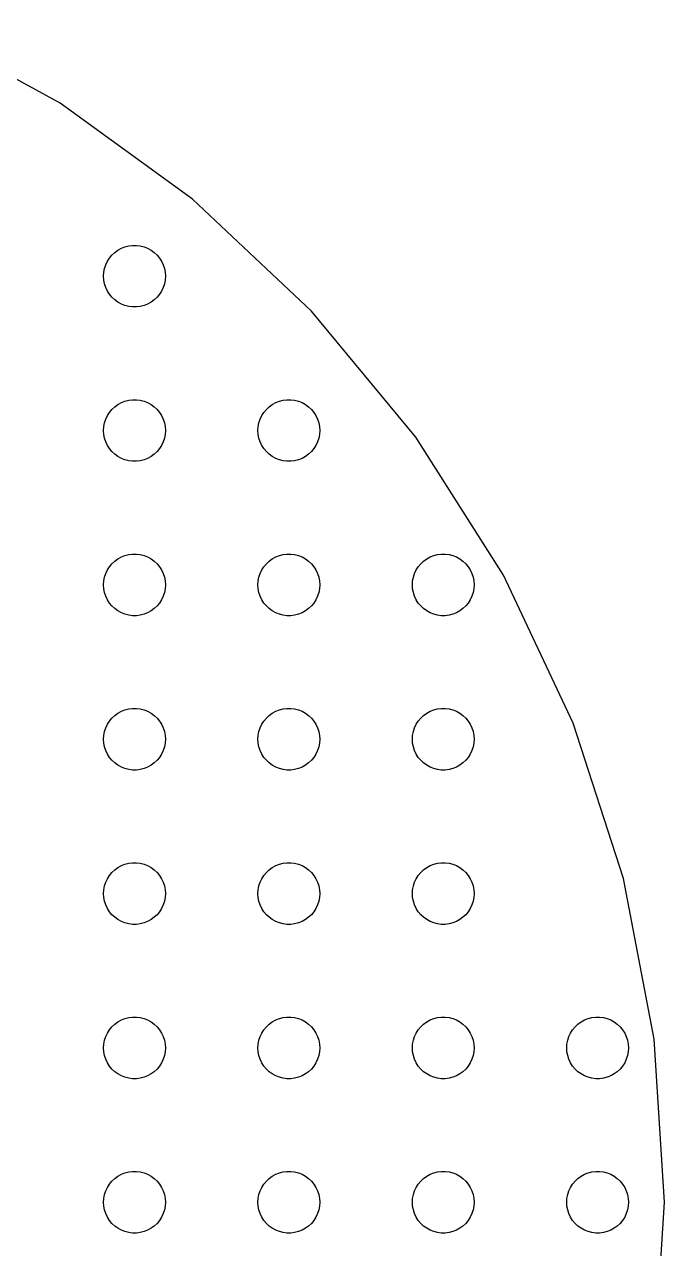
# Model space of a CAD drawing. Header units: metres. Extents: x -126 to 126, y -126 to 126.
# Drawn here: x 64.3 to 126.5, y -4.5 to 114.5 of the extents above; entities that cross this region are included whole.
import ezdxf

# ---------------------------------------------------------------- set-up
doc = ezdxf.new("R2010")
doc.units = ezdxf.units.M

msp = doc.modelspace()

# ---------------------------------------------------------------- linework, layer by layer
for p, q in [((67.7821, 106.807), (53.8611, 114.461)), ((80.6341, 97.4699), (67.7821, 106.807)), ((92.2145, 86.5952), (80.6341, 97.4699)), ((73.7227, 92.7145), (74.073, 92.8532)), ((74.073, 92.8532), (74.4379, 92.9469)), ((74.4379, 92.9469), (74.8116, 92.9941)), ((74.8116, 92.9941), (75.1884, 92.9941)), ((75.1884, 92.9941), (75.5621, 92.9469)), ((75.5621, 92.9469), (75.927, 92.8532)), ((75.927, 92.8532), (76.2773, 92.7145)), ((72.3711, 91.4453), (72.573, 91.7634)), ((72.573, 91.7634), (72.8131, 92.0536)), ((72.8131, 92.0536), (73.0877, 92.3115)), ((73.0877, 92.3115), (73.3925, 92.533)), ((73.3925, 92.533), (73.7227, 92.7145)), ((76.2773, 92.7145), (76.6075, 92.533)), ((76.6075, 92.533), (76.9123, 92.3115)), ((76.9123, 92.3115), (77.1869, 92.0536)), ((77.1869, 92.0536), (77.427, 91.7634)), ((77.427, 91.7634), (77.6289, 91.4453)), ((72.0237, 90.376), (72.0943, 90.7461)), ((72.0943, 90.7461), (72.2107, 91.1044)), ((72.2107, 91.1044), (72.3711, 91.4453)), ((77.6289, 91.4453), (77.7893, 91.1044)), ((77.7893, 91.1044), (77.9057, 90.7461)), ((77.9057, 90.7461), (77.9763, 90.376)), ((72, 90), (72.0237, 90.376)), ((72.0237, 89.624), (72, 90)), ((72.0943, 89.2539), (72.0237, 89.624)), ((72.2107, 88.8956), (72.0943, 89.2539)), ((77.9057, 89.2539), (77.7893, 88.8956)), ((77.9763, 89.624), (77.9057, 89.2539)), ((77.9763, 90.376), (78, 90)), ((78, 90), (77.9763, 89.624)), ((72.3711, 88.5547), (72.2107, 88.8956)), ((72.573, 88.2366), (72.3711, 88.5547)), ((72.8131, 87.9464), (72.573, 88.2366)), ((77.427, 88.2366), (77.1869, 87.9464)), ((77.6289, 88.5547), (77.427, 88.2366)), ((77.7893, 88.8956), (77.6289, 88.5547)), ((73.0877, 87.6885), (72.8131, 87.9464)), ((73.3925, 87.467), (73.0877, 87.6885)), ((73.7227, 87.2855), (73.3925, 87.467)), ((74.073, 87.1468), (73.7227, 87.2855)), ((74.4379, 87.0531), (74.073, 87.1468)), ((74.8116, 87.0059), (74.4379, 87.0531)), ((75.1884, 87.0059), (74.8116, 87.0059)), ((75.5621, 87.0531), (75.1884, 87.0059)), ((75.927, 87.1468), (75.5621, 87.0531)), ((76.2773, 87.2855), (75.927, 87.1468)), ((76.6075, 87.467), (76.2773, 87.2855)), ((76.9123, 87.6885), (76.6075, 87.467)), ((77.1869, 87.9464), (76.9123, 87.6885)), ((102.341, 74.3548), (92.2145, 86.5952)), ((73.0877, 77.3115), (73.3925, 77.533)), ((73.3925, 77.533), (73.7227, 77.7145)), ((73.7227, 77.7145), (74.073, 77.8532)), ((74.073, 77.8532), (74.4379, 77.9469)), ((74.4379, 77.9469), (74.8116, 77.9941)), ((74.8116, 77.9941), (75.1884, 77.9941)), ((75.1884, 77.9941), (75.5621, 77.9469)), ((75.5621, 77.9469), (75.927, 77.8532)), ((75.927, 77.8532), (76.2773, 77.7145)), ((76.2773, 77.7145), (76.6075, 77.533)), ((76.6075, 77.533), (76.9123, 77.3115)), ((88.0877, 77.3115), (88.3925, 77.533)), ((88.3925, 77.533), (88.7227, 77.7145)), ((88.7227, 77.7145), (89.073, 77.8532)), ((89.073, 77.8532), (89.4379, 77.9469)), ((89.4379, 77.9469), (89.8116, 77.9941)), ((89.8116, 77.9941), (90.1884, 77.9941)), ((90.1884, 77.9941), (90.5621, 77.9469)), ((90.5621, 77.9469), (90.927, 77.8532)), ((90.927, 77.8532), (91.2773, 77.7145)), ((91.2773, 77.7145), (91.6075, 77.533)), ((91.6075, 77.533), (91.9123, 77.3115)), ((72.2107, 76.1044), (72.3711, 76.4453)), ((72.3711, 76.4453), (72.573, 76.7634)), ((72.573, 76.7634), (72.8131, 77.0536)), ((72.8131, 77.0536), (73.0877, 77.3115)), ((76.9123, 77.3115), (77.1869, 77.0536)), ((77.1869, 77.0536), (77.427, 76.7634)), ((77.427, 76.7634), (77.6289, 76.4453)), ((77.6289, 76.4453), (77.7893, 76.1044)), ((87.2107, 76.1044), (87.3711, 76.4453)), ((87.3711, 76.4453), (87.573, 76.7634)), ((87.573, 76.7634), (87.8131, 77.0536)), ((87.8131, 77.0536), (88.0877, 77.3115)), ((91.9123, 77.3115), (92.1869, 77.0536)), ((92.1869, 77.0536), (92.427, 76.7634)), ((92.427, 76.7634), (92.6289, 76.4453)), ((92.6289, 76.4453), (92.7893, 76.1044)), ((72, 75), (72.0237, 75.376)), ((72.0237, 74.624), (72, 75)), ((72.0237, 75.376), (72.0943, 75.7461)), ((72.0943, 75.7461), (72.2107, 76.1044)), ((77.7893, 76.1044), (77.9057, 75.7461)), ((77.9057, 75.7461), (77.9763, 75.376)), ((77.9763, 75.376), (78, 75)), ((78, 75), (77.9763, 74.624)), ((87, 75), (87.0237, 75.376)), ((87.0237, 74.624), (87, 75)), ((87.0237, 75.376), (87.0943, 75.7461)), ((87.0943, 75.7461), (87.2107, 76.1044)), ((92.7893, 76.1044), (92.9057, 75.7461)), ((92.9057, 75.7461), (92.9763, 75.376)), ((92.9763, 75.376), (93, 75)), ((93, 75), (92.9763, 74.624)), ((72.0943, 74.2539), (72.0237, 74.624)), ((72.2107, 73.8956), (72.0943, 74.2539)), ((72.3711, 73.5547), (72.2107, 73.8956)), ((77.7893, 73.8956), (77.6289, 73.5547)), ((77.9057, 74.2539), (77.7893, 73.8956)), ((77.9763, 74.624), (77.9057, 74.2539)), ((87.0943, 74.2539), (87.0237, 74.624)), ((87.2107, 73.8956), (87.0943, 74.2539)), ((87.3711, 73.5547), (87.2107, 73.8956)), ((92.7893, 73.8956), (92.6289, 73.5547)), ((92.9057, 74.2539), (92.7893, 73.8956)), ((92.9763, 74.624), (92.9057, 74.2539)), ((110.853, 60.9418), (102.341, 74.3548)), ((72.573, 73.2366), (72.3711, 73.5547)), ((72.8131, 72.9464), (72.573, 73.2366)), ((73.0877, 72.6885), (72.8131, 72.9464)), ((73.3925, 72.467), (73.0877, 72.6885)), ((76.9123, 72.6885), (76.6075, 72.467)), ((77.1869, 72.9464), (76.9123, 72.6885)), ((77.427, 73.2366), (77.1869, 72.9464)), ((77.6289, 73.5547), (77.427, 73.2366)), ((87.573, 73.2366), (87.3711, 73.5547)), ((87.8131, 72.9464), (87.573, 73.2366)), ((88.0877, 72.6885), (87.8131, 72.9464)), ((88.3925, 72.467), (88.0877, 72.6885)), ((91.9123, 72.6885), (91.6075, 72.467)), ((92.1869, 72.9464), (91.9123, 72.6885)), ((92.427, 73.2366), (92.1869, 72.9464)), ((92.6289, 73.5547), (92.427, 73.2366)), ((73.7227, 72.2855), (73.3925, 72.467)), ((74.073, 72.1468), (73.7227, 72.2855)), ((74.4379, 72.0531), (74.073, 72.1468)), ((74.8116, 72.0059), (74.4379, 72.0531)), ((75.1884, 72.0059), (74.8116, 72.0059)), ((75.5621, 72.0531), (75.1884, 72.0059)), ((75.927, 72.1468), (75.5621, 72.0531)), ((76.2773, 72.2855), (75.927, 72.1468)), ((76.6075, 72.467), (76.2773, 72.2855)), ((88.7227, 72.2855), (88.3925, 72.467)), ((89.073, 72.1468), (88.7227, 72.2855)), ((89.4379, 72.0531), (89.073, 72.1468)), ((89.8116, 72.0059), (89.4379, 72.0531)), ((90.1884, 72.0059), (89.8116, 72.0059)), ((90.5621, 72.0531), (90.1884, 72.0059)), ((90.927, 72.1468), (90.5621, 72.0531)), ((91.2773, 72.2855), (90.927, 72.1468)), ((91.6075, 72.467), (91.2773, 72.2855)), ((72.573, 61.7634), (72.8131, 62.0536)), ((72.8131, 62.0536), (73.0877, 62.3115)), ((73.0877, 62.3115), (73.3925, 62.533)), ((73.3925, 62.533), (73.7227, 62.7145)), ((73.7227, 62.7145), (74.073, 62.8532)), ((74.073, 62.8532), (74.4379, 62.9469)), ((74.4379, 62.9469), (74.8116, 62.9941)), ((74.8116, 62.9941), (75.1884, 62.9941)), ((75.1884, 62.9941), (75.5621, 62.9469)), ((75.5621, 62.9469), (75.927, 62.8532)), ((75.927, 62.8532), (76.2773, 62.7145)), ((76.2773, 62.7145), (76.6075, 62.533)), ((76.6075, 62.533), (76.9123, 62.3115)), ((76.9123, 62.3115), (77.1869, 62.0536)), ((77.1869, 62.0536), (77.427, 61.7634)), ((87.573, 61.7634), (87.8131, 62.0536)), ((87.8131, 62.0536), (88.0877, 62.3115)), ((88.0877, 62.3115), (88.3925, 62.533)), ((88.3925, 62.533), (88.7227, 62.7145)), ((88.7227, 62.7145), (89.073, 62.8532)), ((89.073, 62.8532), (89.4379, 62.9469)), ((89.4379, 62.9469), (89.8116, 62.9941)), ((89.8116, 62.9941), (90.1884, 62.9941)), ((90.1884, 62.9941), (90.5621, 62.9469)), ((90.5621, 62.9469), (90.927, 62.8532)), ((90.927, 62.8532), (91.2773, 62.7145)), ((91.2773, 62.7145), (91.6075, 62.533)), ((91.6075, 62.533), (91.9123, 62.3115)), ((91.9123, 62.3115), (92.1869, 62.0536)), ((92.1869, 62.0536), (92.427, 61.7634)), ((102.573, 61.7634), (102.813, 62.0536)), ((102.813, 62.0536), (103.088, 62.3115)), ((103.088, 62.3115), (103.393, 62.533)), ((103.393, 62.533), (103.723, 62.7145)), ((103.723, 62.7145), (104.073, 62.8532)), ((104.073, 62.8532), (104.438, 62.9469)), ((104.438, 62.9469), (104.812, 62.9941)), ((104.812, 62.9941), (105.188, 62.9941)), ((105.188, 62.9941), (105.562, 62.9469)), ((105.562, 62.9469), (105.927, 62.8532)), ((105.927, 62.8532), (106.277, 62.7145)), ((106.277, 62.7145), (106.607, 62.533)), ((106.607, 62.533), (106.912, 62.3115)), ((106.912, 62.3115), (107.187, 62.0536)), ((107.187, 62.0536), (107.427, 61.7634)), ((72.0237, 60.376), (72.0943, 60.7461)), ((72.0943, 60.7461), (72.2107, 61.1044)), ((72.2107, 61.1044), (72.3711, 61.4453)), ((72.3711, 61.4453), (72.573, 61.7634)), ((77.427, 61.7634), (77.6289, 61.4453)), ((77.6289, 61.4453), (77.7893, 61.1044)), ((77.7893, 61.1044), (77.9057, 60.7461)), ((77.9057, 60.7461), (77.9763, 60.376)), ((87.0237, 60.376), (87.0943, 60.7461)), ((87.0943, 60.7461), (87.2107, 61.1044)), ((87.2107, 61.1044), (87.3711, 61.4453)), ((87.3711, 61.4453), (87.573, 61.7634)), ((92.427, 61.7634), (92.6289, 61.4453)), ((92.6289, 61.4453), (92.7893, 61.1044)), ((92.7893, 61.1044), (92.9057, 60.7461)), ((92.9057, 60.7461), (92.9763, 60.376)), ((102.024, 60.376), (102.094, 60.7461)), ((102.094, 60.7461), (102.211, 61.1044)), ((102.211, 61.1044), (102.371, 61.4453)), ((102.371, 61.4453), (102.573, 61.7634)), ((107.427, 61.7634), (107.629, 61.4453)), ((107.629, 61.4453), (107.789, 61.1044)), ((107.789, 61.1044), (107.906, 60.7461)), ((107.906, 60.7461), (107.976, 60.376)), ((117.617, 46.5677), (110.853, 60.9418)), ((72, 60), (72.0237, 60.376)), ((72.0237, 59.624), (72, 60)), ((72.0943, 59.2539), (72.0237, 59.624)), ((77.9763, 59.624), (77.9057, 59.2539)), ((77.9763, 60.376), (78, 60)), ((78, 60), (77.9763, 59.624)), ((87, 60), (87.0237, 60.376)), ((87.0237, 59.624), (87, 60)), ((87.0943, 59.2539), (87.0237, 59.624)), ((92.9763, 59.624), (92.9057, 59.2539)), ((92.9763, 60.376), (93, 60)), ((93, 60), (92.9763, 59.624)), ((102, 60), (102.024, 60.376)), ((102.024, 59.624), (102, 60)), ((102.094, 59.2539), (102.024, 59.624)), ((107.976, 59.624), (107.906, 59.2539)), ((107.976, 60.376), (108, 60)), ((108, 60), (107.976, 59.624)), ((72.2107, 58.8956), (72.0943, 59.2539)), ((72.3711, 58.5547), (72.2107, 58.8956)), ((72.573, 58.2366), (72.3711, 58.5547)), ((77.6289, 58.5547), (77.427, 58.2366)), ((77.7893, 58.8956), (77.6289, 58.5547)), ((77.9057, 59.2539), (77.7893, 58.8956)), ((87.2107, 58.8956), (87.0943, 59.2539)), ((87.3711, 58.5547), (87.2107, 58.8956)), ((87.573, 58.2366), (87.3711, 58.5547)), ((92.6289, 58.5547), (92.427, 58.2366)), ((92.7893, 58.8956), (92.6289, 58.5547)), ((92.9057, 59.2539), (92.7893, 58.8956)), ((102.211, 58.8956), (102.094, 59.2539)), ((102.371, 58.5547), (102.211, 58.8956)), ((102.573, 58.2366), (102.371, 58.5547)), ((107.629, 58.5547), (107.427, 58.2366)), ((107.789, 58.8956), (107.629, 58.5547)), ((107.906, 59.2539), (107.789, 58.8956)), ((72.8131, 57.9464), (72.573, 58.2366)), ((73.0877, 57.6885), (72.8131, 57.9464)), ((73.3925, 57.467), (73.0877, 57.6885)), ((73.7227, 57.2855), (73.3925, 57.467)), ((74.073, 57.1468), (73.7227, 57.2855)), ((74.4379, 57.0531), (74.073, 57.1468)), ((75.927, 57.1468), (75.5621, 57.0531)), ((76.2773, 57.2855), (75.927, 57.1468)), ((76.6075, 57.467), (76.2773, 57.2855)), ((76.9123, 57.6885), (76.6075, 57.467)), ((77.1869, 57.9464), (76.9123, 57.6885)), ((77.427, 58.2366), (77.1869, 57.9464)), ((87.8131, 57.9464), (87.573, 58.2366)), ((88.0877, 57.6885), (87.8131, 57.9464)), ((88.3925, 57.467), (88.0877, 57.6885)), ((88.7227, 57.2855), (88.3925, 57.467)), ((89.073, 57.1468), (88.7227, 57.2855)), ((89.4379, 57.0531), (89.073, 57.1468)), ((90.927, 57.1468), (90.5621, 57.0531)), ((91.2773, 57.2855), (90.927, 57.1468)), ((91.6075, 57.467), (91.2773, 57.2855)), ((91.9123, 57.6885), (91.6075, 57.467)), ((92.1869, 57.9464), (91.9123, 57.6885)), ((92.427, 58.2366), (92.1869, 57.9464)), ((102.813, 57.9464), (102.573, 58.2366)), ((103.088, 57.6885), (102.813, 57.9464)), ((103.393, 57.467), (103.088, 57.6885)), ((103.723, 57.2855), (103.393, 57.467)), ((104.073, 57.1468), (103.723, 57.2855)), ((104.438, 57.0531), (104.073, 57.1468)), ((105.927, 57.1468), (105.562, 57.0531)), ((106.277, 57.2855), (105.927, 57.1468)), ((106.607, 57.467), (106.277, 57.2855)), ((106.912, 57.6885), (106.607, 57.467)), ((107.187, 57.9464), (106.912, 57.6885)), ((107.427, 58.2366), (107.187, 57.9464)), ((74.8116, 57.0059), (74.4379, 57.0531)), ((75.1884, 57.0059), (74.8116, 57.0059)), ((75.5621, 57.0531), (75.1884, 57.0059)), ((89.8116, 57.0059), (89.4379, 57.0531)), ((90.1884, 57.0059), (89.8116, 57.0059)), ((90.5621, 57.0531), (90.1884, 57.0059)), ((104.812, 57.0059), (104.438, 57.0531)), ((105.188, 57.0059), (104.812, 57.0059)), ((105.562, 57.0531), (105.188, 57.0059)), ((73.3925, 47.533), (73.7227, 47.7145)), ((73.7227, 47.7145), (74.073, 47.8532)), ((74.073, 47.8532), (74.4379, 47.9469)), ((74.4379, 47.9469), (74.8116, 47.9941)), ((74.8116, 47.9941), (75.1884, 47.9941)), ((75.1884, 47.9941), (75.5621, 47.9469)), ((75.5621, 47.9469), (75.927, 47.8532)), ((75.927, 47.8532), (76.2773, 47.7145)), ((76.2773, 47.7145), (76.6075, 47.533)), ((88.3925, 47.533), (88.7227, 47.7145)), ((88.7227, 47.7145), (89.073, 47.8532)), ((89.073, 47.8532), (89.4379, 47.9469)), ((89.4379, 47.9469), (89.8116, 47.9941)), ((89.8116, 47.9941), (90.1884, 47.9941)), ((90.1884, 47.9941), (90.5621, 47.9469)), ((90.5621, 47.9469), (90.927, 47.8532)), ((90.927, 47.8532), (91.2773, 47.7145)), ((91.2773, 47.7145), (91.6075, 47.533)), ((103.393, 47.533), (103.723, 47.7145)), ((103.723, 47.7145), (104.073, 47.8532)), ((104.073, 47.8532), (104.438, 47.9469)), ((104.438, 47.9469), (104.812, 47.9941)), ((104.812, 47.9941), (105.188, 47.9941)), ((105.188, 47.9941), (105.562, 47.9469)), ((105.562, 47.9469), (105.927, 47.8532)), ((105.927, 47.8532), (106.277, 47.7145)), ((106.277, 47.7145), (106.607, 47.533)), ((72.2107, 46.1044), (72.3711, 46.4453)), ((72.3711, 46.4453), (72.573, 46.7634)), ((72.573, 46.7634), (72.8131, 47.0536)), ((72.8131, 47.0536), (73.0877, 47.3115)), ((73.0877, 47.3115), (73.3925, 47.533)), ((76.6075, 47.533), (76.9123, 47.3115)), ((76.9123, 47.3115), (77.1869, 47.0536)), ((77.1869, 47.0536), (77.427, 46.7634)), ((77.427, 46.7634), (77.6289, 46.4453)), ((77.6289, 46.4453), (77.7893, 46.1044)), ((87.2107, 46.1044), (87.3711, 46.4453)), ((87.3711, 46.4453), (87.573, 46.7634)), ((87.573, 46.7634), (87.8131, 47.0536)), ((87.8131, 47.0536), (88.0877, 47.3115)), ((88.0877, 47.3115), (88.3925, 47.533)), ((91.6075, 47.533), (91.9123, 47.3115)), ((91.9123, 47.3115), (92.1869, 47.0536)), ((92.1869, 47.0536), (92.427, 46.7634)), ((92.427, 46.7634), (92.6289, 46.4453)), ((92.6289, 46.4453), (92.7893, 46.1044)), ((102.211, 46.1044), (102.371, 46.4453)), ((102.371, 46.4453), (102.573, 46.7634)), ((102.573, 46.7634), (102.813, 47.0536)), ((102.813, 47.0536), (103.088, 47.3115)), ((103.088, 47.3115), (103.393, 47.533)), ((106.607, 47.533), (106.912, 47.3115)), ((106.912, 47.3115), (107.187, 47.0536)), ((107.187, 47.0536), (107.427, 46.7634)), ((107.427, 46.7634), (107.629, 46.4453)), ((107.629, 46.4453), (107.789, 46.1044)), ((122.526, 31.4593), (117.617, 46.5677)), ((72, 45), (72.0237, 45.376)), ((72.0237, 45.376), (72.0943, 45.7461)), ((72.0943, 45.7461), (72.2107, 46.1044)), ((77.7893, 46.1044), (77.9057, 45.7461)), ((77.9057, 45.7461), (77.9763, 45.376)), ((77.9763, 45.376), (78, 45)), ((87, 45), (87.0237, 45.376)), ((87.0237, 45.376), (87.0943, 45.7461)), ((87.0943, 45.7461), (87.2107, 46.1044)), ((92.7893, 46.1044), (92.9057, 45.7461)), ((92.9057, 45.7461), (92.9763, 45.376)), ((92.9763, 45.376), (93, 45)), ((102, 45), (102.024, 45.376)), ((102.024, 45.376), (102.094, 45.7461)), ((102.094, 45.7461), (102.211, 46.1044)), ((107.789, 46.1044), (107.906, 45.7461)), ((107.906, 45.7461), (107.976, 45.376)), ((107.976, 45.376), (108, 45)), ((72.0237, 44.624), (72, 45)), ((72.0943, 44.2539), (72.0237, 44.624)), ((72.2107, 43.8956), (72.0943, 44.2539)), ((77.9057, 44.2539), (77.7893, 43.8956)), ((77.9763, 44.624), (77.9057, 44.2539)), ((78, 45), (77.9763, 44.624)), ((87.0237, 44.624), (87, 45)), ((87.0943, 44.2539), (87.0237, 44.624)), ((87.2107, 43.8956), (87.0943, 44.2539)), ((92.9057, 44.2539), (92.7893, 43.8956)), ((92.9763, 44.624), (92.9057, 44.2539)), ((93, 45), (92.9763, 44.624)), ((102.024, 44.624), (102, 45)), ((102.094, 44.2539), (102.024, 44.624)), ((102.211, 43.8956), (102.094, 44.2539)), ((107.906, 44.2539), (107.789, 43.8956)), ((107.976, 44.624), (107.906, 44.2539)), ((108, 45), (107.976, 44.624)), ((72.3711, 43.5547), (72.2107, 43.8956)), ((72.573, 43.2366), (72.3711, 43.5547)), ((72.8131, 42.9464), (72.573, 43.2366)), ((73.0877, 42.6885), (72.8131, 42.9464)), ((77.1869, 42.9464), (76.9123, 42.6885)), ((77.427, 43.2366), (77.1869, 42.9464)), ((77.6289, 43.5547), (77.427, 43.2366)), ((77.7893, 43.8956), (77.6289, 43.5547)), ((87.3711, 43.5547), (87.2107, 43.8956)), ((87.573, 43.2366), (87.3711, 43.5547)), ((87.8131, 42.9464), (87.573, 43.2366)), ((88.0877, 42.6885), (87.8131, 42.9464)), ((92.1869, 42.9464), (91.9123, 42.6885)), ((92.427, 43.2366), (92.1869, 42.9464)), ((92.6289, 43.5547), (92.427, 43.2366)), ((92.7893, 43.8956), (92.6289, 43.5547)), ((102.371, 43.5547), (102.211, 43.8956)), ((102.573, 43.2366), (102.371, 43.5547)), ((102.813, 42.9464), (102.573, 43.2366)), ((103.088, 42.6885), (102.813, 42.9464)), ((107.187, 42.9464), (106.912, 42.6885)), ((107.427, 43.2366), (107.187, 42.9464)), ((107.629, 43.5547), (107.427, 43.2366)), ((107.789, 43.8956), (107.629, 43.5547)), ((73.3925, 42.467), (73.0877, 42.6885)), ((73.7227, 42.2855), (73.3925, 42.467)), ((74.073, 42.1468), (73.7227, 42.2855)), ((74.4379, 42.0531), (74.073, 42.1468)), ((74.8116, 42.0059), (74.4379, 42.0531)), ((75.1884, 42.0059), (74.8116, 42.0059)), ((75.5621, 42.0531), (75.1884, 42.0059)), ((75.927, 42.1468), (75.5621, 42.0531)), ((76.2773, 42.2855), (75.927, 42.1468)), ((76.6075, 42.467), (76.2773, 42.2855)), ((76.9123, 42.6885), (76.6075, 42.467)), ((88.3925, 42.467), (88.0877, 42.6885)), ((88.7227, 42.2855), (88.3925, 42.467)), ((89.073, 42.1468), (88.7227, 42.2855)), ((89.4379, 42.0531), (89.073, 42.1468)), ((89.8116, 42.0059), (89.4379, 42.0531)), ((90.1884, 42.0059), (89.8116, 42.0059)), ((90.5621, 42.0531), (90.1884, 42.0059)), ((90.927, 42.1468), (90.5621, 42.0531)), ((91.2773, 42.2855), (90.927, 42.1468)), ((91.6075, 42.467), (91.2773, 42.2855)), ((91.9123, 42.6885), (91.6075, 42.467)), ((103.393, 42.467), (103.088, 42.6885)), ((103.723, 42.2855), (103.393, 42.467)), ((104.073, 42.1468), (103.723, 42.2855)), ((104.438, 42.0531), (104.073, 42.1468)), ((104.812, 42.0059), (104.438, 42.0531)), ((105.188, 42.0059), (104.812, 42.0059)), ((105.562, 42.0531), (105.188, 42.0059)), ((105.927, 42.1468), (105.562, 42.0531)), ((106.277, 42.2855), (105.927, 42.1468)), ((106.607, 42.467), (106.277, 42.2855)), ((106.912, 42.6885), (106.607, 42.467)), ((72.8131, 32.0536), (73.0877, 32.3115)), ((73.0877, 32.3115), (73.3925, 32.533)), ((73.3925, 32.533), (73.7227, 32.7145)), ((73.7227, 32.7145), (74.073, 32.8532)), ((74.073, 32.8532), (74.4379, 32.9469)), ((74.4379, 32.9469), (74.8116, 32.9941)), ((74.8116, 32.9941), (75.1884, 32.9941)), ((75.1884, 32.9941), (75.5621, 32.9469)), ((75.5621, 32.9469), (75.927, 32.8532)), ((75.927, 32.8532), (76.2773, 32.7145)), ((76.2773, 32.7145), (76.6075, 32.533)), ((76.6075, 32.533), (76.9123, 32.3115)), ((76.9123, 32.3115), (77.1869, 32.0536)), ((87.8131, 32.0536), (88.0877, 32.3115)), ((88.0877, 32.3115), (88.3925, 32.533)), ((88.3925, 32.533), (88.7227, 32.7145)), ((88.7227, 32.7145), (89.073, 32.8532)), ((89.073, 32.8532), (89.4379, 32.9469)), ((89.4379, 32.9469), (89.8116, 32.9941)), ((89.8116, 32.9941), (90.1884, 32.9941)), ((90.1884, 32.9941), (90.5621, 32.9469)), ((90.5621, 32.9469), (90.927, 32.8532)), ((90.927, 32.8532), (91.2773, 32.7145)), ((91.2773, 32.7145), (91.6075, 32.533)), ((91.6075, 32.533), (91.9123, 32.3115)), ((91.9123, 32.3115), (92.1869, 32.0536)), ((102.813, 32.0536), (103.088, 32.3115)), ((103.088, 32.3115), (103.393, 32.533)), ((103.393, 32.533), (103.723, 32.7145)), ((103.723, 32.7145), (104.073, 32.8532)), ((104.073, 32.8532), (104.438, 32.9469)), ((104.438, 32.9469), (104.812, 32.9941)), ((104.812, 32.9941), (105.188, 32.9941)), ((105.188, 32.9941), (105.562, 32.9469)), ((105.562, 32.9469), (105.927, 32.8532)), ((105.927, 32.8532), (106.277, 32.7145)), ((106.277, 32.7145), (106.607, 32.533)), ((106.607, 32.533), (106.912, 32.3115)), ((106.912, 32.3115), (107.187, 32.0536)), ((72.0943, 30.7461), (72.2107, 31.1044)), ((72.2107, 31.1044), (72.3711, 31.4453)), ((72.3711, 31.4453), (72.573, 31.7634)), ((72.573, 31.7634), (72.8131, 32.0536)), ((77.1869, 32.0536), (77.427, 31.7634)), ((77.427, 31.7634), (77.6289, 31.4453)), ((77.6289, 31.4453), (77.7893, 31.1044)), ((77.7893, 31.1044), (77.9057, 30.7461)), ((87.0943, 30.7461), (87.2107, 31.1044)), ((87.2107, 31.1044), (87.3711, 31.4453)), ((87.3711, 31.4453), (87.573, 31.7634)), ((87.573, 31.7634), (87.8131, 32.0536)), ((92.1869, 32.0536), (92.427, 31.7634)), ((92.427, 31.7634), (92.6289, 31.4453)), ((92.6289, 31.4453), (92.7893, 31.1044)), ((92.7893, 31.1044), (92.9057, 30.7461)), ((102.094, 30.7461), (102.211, 31.1044)), ((102.211, 31.1044), (102.371, 31.4453)), ((102.371, 31.4453), (102.573, 31.7634)), ((102.573, 31.7634), (102.813, 32.0536)), ((107.187, 32.0536), (107.427, 31.7634)), ((107.427, 31.7634), (107.629, 31.4453)), ((107.629, 31.4453), (107.789, 31.1044)), ((107.789, 31.1044), (107.906, 30.7461)), ((125.503, 15.8546), (122.526, 31.4593)), ((72, 30), (72.0237, 30.376)), ((72.0237, 29.624), (72, 30)), ((72.0237, 30.376), (72.0943, 30.7461)), ((77.9057, 30.7461), (77.9763, 30.376)), ((77.9763, 30.376), (78, 30)), ((78, 30), (77.9763, 29.624)), ((87, 30), (87.0237, 30.376)), ((87.0237, 29.624), (87, 30)), ((87.0237, 30.376), (87.0943, 30.7461)), ((92.9057, 30.7461), (92.9763, 30.376)), ((92.9763, 30.376), (93, 30)), ((93, 30), (92.9763, 29.624)), ((102, 30), (102.024, 30.376)), ((102.024, 29.624), (102, 30)), ((102.024, 30.376), (102.094, 30.7461)), ((107.906, 30.7461), (107.976, 30.376)), ((107.976, 30.376), (108, 30)), ((108, 30), (107.976, 29.624)), ((72.0943, 29.2539), (72.0237, 29.624)), ((72.2107, 28.8956), (72.0943, 29.2539)), ((72.3711, 28.5547), (72.2107, 28.8956)), ((72.573, 28.2366), (72.3711, 28.5547)), ((77.6289, 28.5547), (77.427, 28.2366)), ((77.7893, 28.8956), (77.6289, 28.5547)), ((77.9057, 29.2539), (77.7893, 28.8956)), ((77.9763, 29.624), (77.9057, 29.2539)), ((87.0943, 29.2539), (87.0237, 29.624)), ((87.2107, 28.8956), (87.0943, 29.2539)), ((87.3711, 28.5547), (87.2107, 28.8956)), ((87.573, 28.2366), (87.3711, 28.5547)), ((92.6289, 28.5547), (92.427, 28.2366)), ((92.7893, 28.8956), (92.6289, 28.5547)), ((92.9057, 29.2539), (92.7893, 28.8956)), ((92.9763, 29.624), (92.9057, 29.2539)), ((102.094, 29.2539), (102.024, 29.624)), ((102.211, 28.8956), (102.094, 29.2539)), ((102.371, 28.5547), (102.211, 28.8956)), ((102.573, 28.2366), (102.371, 28.5547)), ((107.629, 28.5547), (107.427, 28.2366)), ((107.789, 28.8956), (107.629, 28.5547)), ((107.906, 29.2539), (107.789, 28.8956)), ((107.976, 29.624), (107.906, 29.2539)), ((72.8131, 27.9464), (72.573, 28.2366)), ((73.0877, 27.6884), (72.8131, 27.9464)), ((73.3925, 27.467), (73.0877, 27.6884)), ((73.7227, 27.2855), (73.3925, 27.467)), ((76.6075, 27.467), (76.2773, 27.2855)), ((76.9123, 27.6884), (76.6075, 27.467)), ((77.1869, 27.9464), (76.9123, 27.6884)), ((77.427, 28.2366), (77.1869, 27.9464)), ((87.8131, 27.9464), (87.573, 28.2366)), ((88.0877, 27.6884), (87.8131, 27.9464)), ((88.3925, 27.467), (88.0877, 27.6884)), ((88.7227, 27.2855), (88.3925, 27.467)), ((91.6075, 27.467), (91.2773, 27.2855)), ((91.9123, 27.6884), (91.6075, 27.467)), ((92.1869, 27.9464), (91.9123, 27.6884)), ((92.427, 28.2366), (92.1869, 27.9464)), ((102.813, 27.9464), (102.573, 28.2366)), ((103.088, 27.6884), (102.813, 27.9464)), ((103.393, 27.467), (103.088, 27.6884)), ((103.723, 27.2855), (103.393, 27.467)), ((106.607, 27.467), (106.277, 27.2855)), ((106.912, 27.6884), (106.607, 27.467)), ((107.187, 27.9464), (106.912, 27.6884)), ((107.427, 28.2366), (107.187, 27.9464)), ((74.073, 27.1468), (73.7227, 27.2855)), ((74.4379, 27.0531), (74.073, 27.1468)), ((74.8116, 27.0059), (74.4379, 27.0531)), ((75.1884, 27.0059), (74.8116, 27.0059)), ((75.5621, 27.0531), (75.1884, 27.0059)), ((75.927, 27.1468), (75.5621, 27.0531)), ((76.2773, 27.2855), (75.927, 27.1468)), ((89.073, 27.1468), (88.7227, 27.2855)), ((89.4379, 27.0531), (89.073, 27.1468)), ((89.8116, 27.0059), (89.4379, 27.0531)), ((90.1884, 27.0059), (89.8116, 27.0059)), ((90.5621, 27.0531), (90.1884, 27.0059)), ((90.927, 27.1468), (90.5621, 27.0531)), ((91.2773, 27.2855), (90.927, 27.1468)), ((104.073, 27.1468), (103.723, 27.2855)), ((104.438, 27.0531), (104.073, 27.1468)), ((104.812, 27.0059), (104.438, 27.0531)), ((105.188, 27.0059), (104.812, 27.0059)), ((105.562, 27.0531), (105.188, 27.0059)), ((105.927, 27.1468), (105.562, 27.0531)), ((106.277, 27.2855), (105.927, 27.1468)), ((73.7227, 17.7145), (74.073, 17.8532)), ((74.073, 17.8532), (74.4379, 17.9469)), ((74.4379, 17.9469), (74.8116, 17.9941)), ((74.8116, 17.9941), (75.1884, 17.9941)), ((75.1884, 17.9941), (75.5621, 17.9469)), ((75.5621, 17.9469), (75.927, 17.8532)), ((75.927, 17.8532), (76.2773, 17.7145)), ((88.7227, 17.7145), (89.073, 17.8532)), ((89.073, 17.8532), (89.4379, 17.9469)), ((89.4379, 17.9469), (89.8116, 17.9941)), ((89.8116, 17.9941), (90.1884, 17.9941)), ((90.1884, 17.9941), (90.5621, 17.9469)), ((90.5621, 17.9469), (90.927, 17.8532)), ((90.927, 17.8532), (91.2773, 17.7145)), ((103.723, 17.7145), (104.073, 17.8532)), ((104.073, 17.8532), (104.438, 17.9469)), ((104.438, 17.9469), (104.812, 17.9941)), ((104.812, 17.9941), (105.188, 17.9941)), ((105.188, 17.9941), (105.562, 17.9469)), ((105.562, 17.9469), (105.927, 17.8532)), ((105.927, 17.8532), (106.277, 17.7145)), ((118.723, 17.7145), (119.073, 17.8532)), ((119.073, 17.8532), (119.438, 17.9469)), ((119.438, 17.9469), (119.812, 17.9941)), ((119.812, 17.9941), (120.188, 17.9941)), ((120.188, 17.9941), (120.562, 17.9469)), ((120.562, 17.9469), (120.927, 17.8532)), ((120.927, 17.8532), (121.277, 17.7145)), ((72.3711, 16.4453), (72.573, 16.7634)), ((72.573, 16.7634), (72.8131, 17.0536)), ((72.8131, 17.0536), (73.0877, 17.3115)), ((73.0877, 17.3115), (73.3925, 17.533)), ((73.3925, 17.533), (73.7227, 17.7145)), ((76.2773, 17.7145), (76.6075, 17.533)), ((76.6075, 17.533), (76.9123, 17.3115)), ((76.9123, 17.3115), (77.1869, 17.0536)), ((77.1869, 17.0536), (77.427, 16.7634)), ((77.427, 16.7634), (77.6289, 16.4453)), ((87.3711, 16.4453), (87.573, 16.7634)), ((87.573, 16.7634), (87.8131, 17.0536)), ((87.8131, 17.0536), (88.0877, 17.3115)), ((88.0877, 17.3115), (88.3925, 17.533)), ((88.3925, 17.533), (88.7227, 17.7145)), ((91.2773, 17.7145), (91.6075, 17.533)), ((91.6075, 17.533), (91.9123, 17.3115)), ((91.9123, 17.3115), (92.1869, 17.0536)), ((92.1869, 17.0536), (92.427, 16.7634)), ((92.427, 16.7634), (92.6289, 16.4453)), ((102.371, 16.4453), (102.573, 16.7634)), ((102.573, 16.7634), (102.813, 17.0536)), ((102.813, 17.0536), (103.088, 17.3115)), ((103.088, 17.3115), (103.393, 17.533)), ((103.393, 17.533), (103.723, 17.7145)), ((106.277, 17.7145), (106.607, 17.533)), ((106.607, 17.533), (106.912, 17.3115)), ((106.912, 17.3115), (107.187, 17.0536)), ((107.187, 17.0536), (107.427, 16.7634)), ((107.427, 16.7634), (107.629, 16.4453)), ((117.371, 16.4453), (117.573, 16.7634)), ((117.573, 16.7634), (117.813, 17.0536)), ((117.813, 17.0536), (118.088, 17.3115)), ((118.088, 17.3115), (118.393, 17.533)), ((118.393, 17.533), (118.723, 17.7145)), ((121.277, 17.7145), (121.607, 17.533)), ((121.607, 17.533), (121.912, 17.3115)), ((121.912, 17.3115), (122.187, 17.0536)), ((122.187, 17.0536), (122.427, 16.7634)), ((122.427, 16.7634), (122.629, 16.4453)), ((72.0237, 15.376), (72.0943, 15.7461)), ((72.0943, 15.7461), (72.2107, 16.1044)), ((72.2107, 16.1044), (72.3711, 16.4453)), ((77.6289, 16.4453), (77.7893, 16.1044)), ((77.7893, 16.1044), (77.9057, 15.7461)), ((77.9057, 15.7461), (77.9763, 15.376)), ((87.0237, 15.376), (87.0943, 15.7461)), ((87.0943, 15.7461), (87.2107, 16.1044)), ((87.2107, 16.1044), (87.3711, 16.4453)), ((92.6289, 16.4453), (92.7893, 16.1044)), ((92.7893, 16.1044), (92.9057, 15.7461)), ((92.9057, 15.7461), (92.9763, 15.376)), ((102.024, 15.376), (102.094, 15.7461)), ((102.094, 15.7461), (102.211, 16.1044)), ((102.211, 16.1044), (102.371, 16.4453)), ((107.629, 16.4453), (107.789, 16.1044)), ((107.789, 16.1044), (107.906, 15.7461)), ((107.906, 15.7461), (107.976, 15.376)), ((117.024, 15.376), (117.094, 15.7461)), ((117.094, 15.7461), (117.211, 16.1044)), ((117.211, 16.1044), (117.371, 16.4453)), ((122.629, 16.4453), (122.789, 16.1044)), ((122.789, 16.1044), (122.906, 15.7461)), ((122.906, 15.7461), (122.976, 15.376)), ((126.5, 0), (125.503, 15.8546)), ((72, 15), (72.0237, 15.376)), ((72.0237, 14.624), (72, 15)), ((72.0943, 14.2539), (72.0237, 14.624)), ((77.9763, 14.624), (77.9057, 14.2539)), ((77.9763, 15.376), (78, 15)), ((78, 15), (77.9763, 14.624)), ((87, 15), (87.0237, 15.376)), ((87.0237, 14.624), (87, 15)), ((87.0943, 14.2539), (87.0237, 14.624)), ((92.9763, 14.624), (92.9057, 14.2539)), ((92.9763, 15.376), (93, 15)), ((93, 15), (92.9763, 14.624)), ((102, 15), (102.024, 15.376)), ((102.024, 14.624), (102, 15)), ((102.094, 14.2539), (102.024, 14.624)), ((107.976, 14.624), (107.906, 14.2539)), ((107.976, 15.376), (108, 15)), ((108, 15), (107.976, 14.624)), ((117, 15), (117.024, 15.376)), ((117.024, 14.624), (117, 15)), ((117.094, 14.2539), (117.024, 14.624)), ((122.976, 14.624), (122.906, 14.2539)), ((122.976, 15.376), (123, 15)), ((123, 15), (122.976, 14.624)), ((72.2107, 13.8956), (72.0943, 14.2539)), ((72.3711, 13.5547), (72.2107, 13.8956)), ((72.573, 13.2366), (72.3711, 13.5547)), ((72.8131, 12.9464), (72.573, 13.2366)), ((77.427, 13.2366), (77.1869, 12.9464)), ((77.6289, 13.5547), (77.427, 13.2366)), ((77.7893, 13.8956), (77.6289, 13.5547)), ((77.9057, 14.2539), (77.7893, 13.8956)), ((87.2107, 13.8956), (87.0943, 14.2539)), ((87.3711, 13.5547), (87.2107, 13.8956)), ((87.573, 13.2366), (87.3711, 13.5547)), ((87.8131, 12.9464), (87.573, 13.2366)), ((92.427, 13.2366), (92.1869, 12.9464)), ((92.6289, 13.5547), (92.427, 13.2366)), ((92.7893, 13.8956), (92.6289, 13.5547)), ((92.9057, 14.2539), (92.7893, 13.8956)), ((102.211, 13.8956), (102.094, 14.2539)), ((102.371, 13.5547), (102.211, 13.8956)), ((102.573, 13.2366), (102.371, 13.5547)), ((102.813, 12.9464), (102.573, 13.2366)), ((107.427, 13.2366), (107.187, 12.9464)), ((107.629, 13.5547), (107.427, 13.2366)), ((107.789, 13.8956), (107.629, 13.5547)), ((107.906, 14.2539), (107.789, 13.8956)), ((117.211, 13.8956), (117.094, 14.2539)), ((117.371, 13.5547), (117.211, 13.8956)), ((117.573, 13.2366), (117.371, 13.5547)), ((117.813, 12.9464), (117.573, 13.2366)), ((122.427, 13.2366), (122.187, 12.9464)), ((122.629, 13.5547), (122.427, 13.2366)), ((122.789, 13.8956), (122.629, 13.5547)), ((122.906, 14.2539), (122.789, 13.8956)), ((73.0877, 12.6884), (72.8131, 12.9464)), ((73.3925, 12.467), (73.0877, 12.6884)), ((73.7227, 12.2855), (73.3925, 12.467)), ((74.073, 12.1468), (73.7227, 12.2855)), ((74.4379, 12.0531), (74.073, 12.1468)), ((74.8116, 12.0059), (74.4379, 12.0531)), ((75.1884, 12.0059), (74.8116, 12.0059)), ((75.5621, 12.0531), (75.1884, 12.0059)), ((75.927, 12.1468), (75.5621, 12.0531)), ((76.2773, 12.2855), (75.927, 12.1468)), ((76.6075, 12.467), (76.2773, 12.2855)), ((76.9123, 12.6884), (76.6075, 12.467)), ((77.1869, 12.9464), (76.9123, 12.6884)), ((88.0877, 12.6884), (87.8131, 12.9464)), ((88.3925, 12.467), (88.0877, 12.6884)), ((88.7227, 12.2855), (88.3925, 12.467)), ((89.073, 12.1468), (88.7227, 12.2855)), ((89.4379, 12.0531), (89.073, 12.1468)), ((89.8116, 12.0059), (89.4379, 12.0531)), ((90.1884, 12.0059), (89.8116, 12.0059)), ((90.5621, 12.0531), (90.1884, 12.0059)), ((90.927, 12.1468), (90.5621, 12.0531)), ((91.2773, 12.2855), (90.927, 12.1468)), ((91.6075, 12.467), (91.2773, 12.2855)), ((91.9123, 12.6884), (91.6075, 12.467)), ((92.1869, 12.9464), (91.9123, 12.6884)), ((103.088, 12.6884), (102.813, 12.9464)), ((103.393, 12.467), (103.088, 12.6884)), ((103.723, 12.2855), (103.393, 12.467)), ((104.073, 12.1468), (103.723, 12.2855)), ((104.438, 12.0531), (104.073, 12.1468)), ((104.812, 12.0059), (104.438, 12.0531)), ((105.188, 12.0059), (104.812, 12.0059)), ((105.562, 12.0531), (105.188, 12.0059)), ((105.927, 12.1468), (105.562, 12.0531)), ((106.277, 12.2855), (105.927, 12.1468)), ((106.607, 12.467), (106.277, 12.2855)), ((106.912, 12.6884), (106.607, 12.467)), ((107.187, 12.9464), (106.912, 12.6884)), ((118.088, 12.6884), (117.813, 12.9464)), ((118.393, 12.467), (118.088, 12.6884)), ((118.723, 12.2855), (118.393, 12.467)), ((119.073, 12.1468), (118.723, 12.2855)), ((119.438, 12.0531), (119.073, 12.1468)), ((119.812, 12.0059), (119.438, 12.0531)), ((120.188, 12.0059), (119.812, 12.0059)), ((120.562, 12.0531), (120.188, 12.0059)), ((120.927, 12.1468), (120.562, 12.0531)), ((121.277, 12.2855), (120.927, 12.1468)), ((121.607, 12.467), (121.277, 12.2855)), ((121.912, 12.6884), (121.607, 12.467)), ((122.187, 12.9464), (121.912, 12.6884)), ((73.0877, 2.31154), (73.3925, 2.53297)), ((73.3925, 2.53297), (73.7227, 2.71448)), ((73.7227, 2.71448), (74.073, 2.85316)), ((74.073, 2.85316), (74.4379, 2.94685)), ((74.4379, 2.94685), (74.8116, 2.99408)), ((74.8116, 2.99408), (75.1884, 2.99408)), ((75.1884, 2.99408), (75.5621, 2.94685)), ((75.5621, 2.94685), (75.927, 2.85316)), ((75.927, 2.85316), (76.2773, 2.71448)), ((76.2773, 2.71448), (76.6075, 2.53297)), ((76.6075, 2.53297), (76.9123, 2.31154)), ((88.0877, 2.31154), (88.3925, 2.53297)), ((88.3925, 2.53297), (88.7227, 2.71448)), ((88.7227, 2.71448), (89.073, 2.85316)), ((89.073, 2.85316), (89.4379, 2.94685)), ((89.4379, 2.94685), (89.8116, 2.99408)), ((89.8116, 2.99408), (90.1884, 2.99408)), ((90.1884, 2.99408), (90.5621, 2.94685)), ((90.5621, 2.94685), (90.927, 2.85316)), ((90.927, 2.85316), (91.2773, 2.71448)), ((91.2773, 2.71448), (91.6075, 2.53297)), ((91.6075, 2.53297), (91.9123, 2.31154)), ((103.088, 2.31154), (103.393, 2.53297)), ((103.393, 2.53297), (103.723, 2.71448)), ((103.723, 2.71448), (104.073, 2.85316)), ((104.073, 2.85316), (104.438, 2.94685)), ((104.438, 2.94685), (104.812, 2.99408)), ((104.812, 2.99408), (105.188, 2.99408)), ((105.188, 2.99408), (105.562, 2.94685)), ((105.562, 2.94685), (105.927, 2.85316)), ((105.927, 2.85316), (106.277, 2.71448)), ((106.277, 2.71448), (106.607, 2.53297)), ((106.607, 2.53297), (106.912, 2.31154)), ((118.088, 2.31154), (118.393, 2.53297)), ((118.393, 2.53297), (118.723, 2.71448)), ((118.723, 2.71448), (119.073, 2.85316)), ((119.073, 2.85316), (119.438, 2.94685)), ((119.438, 2.94685), (119.812, 2.99408)), ((119.812, 2.99408), (120.188, 2.99408)), ((120.188, 2.99408), (120.562, 2.94685)), ((120.562, 2.94685), (120.927, 2.85316)), ((120.927, 2.85316), (121.277, 2.71448)), ((121.277, 2.71448), (121.607, 2.53297)), ((121.607, 2.53297), (121.912, 2.31154)), ((72.2107, 1.10437), (72.3711, 1.44525)), ((72.3711, 1.44525), (72.573, 1.76335)), ((72.573, 1.76335), (72.8131, 2.05363)), ((72.8131, 2.05363), (73.0877, 2.31154)), ((76.9123, 2.31154), (77.1869, 2.05363)), ((77.1869, 2.05363), (77.427, 1.76335)), ((77.427, 1.76335), (77.6289, 1.44525)), ((77.6289, 1.44525), (77.7893, 1.10437)), ((87.2107, 1.10437), (87.3711, 1.44525)), ((87.3711, 1.44525), (87.573, 1.76335)), ((87.573, 1.76335), (87.8131, 2.05363)), ((87.8131, 2.05363), (88.0877, 2.31154)), ((91.9123, 2.31154), (92.1869, 2.05363)), ((92.1869, 2.05363), (92.427, 1.76335)), ((92.427, 1.76335), (92.6289, 1.44525)), ((92.6289, 1.44525), (92.7893, 1.10437)), ((102.211, 1.10437), (102.371, 1.44525)), ((102.371, 1.44525), (102.573, 1.76335)), ((102.573, 1.76335), (102.813, 2.05363)), ((102.813, 2.05363), (103.088, 2.31154)), ((106.912, 2.31154), (107.187, 2.05363)), ((107.187, 2.05363), (107.427, 1.76335)), ((107.427, 1.76335), (107.629, 1.44525)), ((107.629, 1.44525), (107.789, 1.10437)), ((117.211, 1.10437), (117.371, 1.44525)), ((117.371, 1.44525), (117.573, 1.76335)), ((117.573, 1.76335), (117.813, 2.05363)), ((117.813, 2.05363), (118.088, 2.31154)), ((121.912, 2.31154), (122.187, 2.05363)), ((122.187, 2.05363), (122.427, 1.76335)), ((122.427, 1.76335), (122.629, 1.44525)), ((122.629, 1.44525), (122.789, 1.10437)), ((72, 0), (72.0237, 0.37599)), ((72.0237, -0.37599), (72, 0)), ((72.0237, 0.37599), (72.0943, 0.74606)), ((72.0943, 0.74606), (72.2107, 1.10437)), ((77.7893, 1.10437), (77.9057, 0.74606)), ((77.9057, 0.74606), (77.9763, 0.37599)), ((77.9763, 0.37599), (78, 0)), ((78, 0), (77.9763, -0.37599)), ((87, 0), (87.0237, 0.37599)), ((87.0237, -0.37599), (87, 0)), ((87.0237, 0.37599), (87.0943, 0.74606)), ((87.0943, 0.74606), (87.2107, 1.10437)), ((92.7893, 1.10437), (92.9057, 0.74606)), ((92.9057, 0.74606), (92.9763, 0.37599)), ((92.9763, 0.37599), (93, 0)), ((93, 0), (92.9763, -0.37599)), ((102, 0), (102.024, 0.37599)), ((102.024, -0.37599), (102, 0)), ((102.024, 0.37599), (102.094, 0.74606)), ((102.094, 0.74606), (102.211, 1.10437)), ((107.789, 1.10437), (107.906, 0.74606)), ((107.906, 0.74606), (107.976, 0.37599)), ((107.976, 0.37599), (108, 0)), ((108, 0), (107.976, -0.37599)), ((117, 0), (117.024, 0.37599)), ((117.024, -0.37599), (117, 0)), ((117.024, 0.37599), (117.094, 0.74606)), ((117.094, 0.74606), (117.211, 1.10437)), ((122.789, 1.10437), (122.906, 0.74606)), ((122.906, 0.74606), (122.976, 0.37599)), ((122.976, 0.37599), (123, 0)), ((123, 0), (122.976, -0.37599)), ((125.503, -15.8546), (126.5, 0)), ((72.0943, -0.74606), (72.0237, -0.37599)), ((72.2107, -1.10437), (72.0943, -0.74606)), ((72.3711, -1.44525), (72.2107, -1.10437)), ((77.7893, -1.10437), (77.6289, -1.44525)), ((77.9057, -0.74606), (77.7893, -1.10437)), ((77.9763, -0.37599), (77.9057, -0.74606)), ((87.0943, -0.74606), (87.0237, -0.37599)), ((87.2107, -1.10437), (87.0943, -0.74606)), ((87.3711, -1.44525), (87.2107, -1.10437)), ((92.7893, -1.10437), (92.6289, -1.44525)), ((92.9057, -0.74606), (92.7893, -1.10437)), ((92.9763, -0.37599), (92.9057, -0.74606)), ((102.094, -0.74606), (102.024, -0.37599)), ((102.211, -1.10437), (102.094, -0.74606)), ((102.371, -1.44525), (102.211, -1.10437)), ((107.789, -1.10437), (107.629, -1.44525)), ((107.906, -0.74606), (107.789, -1.10437)), ((107.976, -0.37599), (107.906, -0.74606)), ((117.094, -0.74606), (117.024, -0.37599)), ((117.211, -1.10437), (117.094, -0.74606)), ((117.371, -1.44525), (117.211, -1.10437)), ((122.789, -1.10437), (122.629, -1.44525)), ((122.906, -0.74606), (122.789, -1.10437)), ((122.976, -0.37599), (122.906, -0.74606)), ((72.573, -1.76335), (72.3711, -1.44525)), ((72.8131, -2.05363), (72.573, -1.76335)), ((73.0877, -2.31154), (72.8131, -2.05363)), ((73.3925, -2.53297), (73.0877, -2.31154)), ((76.9123, -2.31154), (76.6075, -2.53297)), ((77.1869, -2.05363), (76.9123, -2.31154)), ((77.427, -1.76335), (77.1869, -2.05363)), ((77.6289, -1.44525), (77.427, -1.76335)), ((87.573, -1.76335), (87.3711, -1.44525)), ((87.8131, -2.05363), (87.573, -1.76335)), ((88.0877, -2.31154), (87.8131, -2.05363)), ((88.3925, -2.53297), (88.0877, -2.31154)), ((91.9123, -2.31154), (91.6075, -2.53297)), ((92.1869, -2.05363), (91.9123, -2.31154)), ((92.427, -1.76335), (92.1869, -2.05363)), ((92.6289, -1.44525), (92.427, -1.76335)), ((102.573, -1.76335), (102.371, -1.44525)), ((102.813, -2.05363), (102.573, -1.76335)), ((103.088, -2.31154), (102.813, -2.05363)), ((103.393, -2.53297), (103.088, -2.31154)), ((106.912, -2.31154), (106.607, -2.53297)), ((107.187, -2.05363), (106.912, -2.31154)), ((107.427, -1.76335), (107.187, -2.05363)), ((107.629, -1.44525), (107.427, -1.76335)), ((117.573, -1.76335), (117.371, -1.44525)), ((117.813, -2.05363), (117.573, -1.76335)), ((118.088, -2.31154), (117.813, -2.05363)), ((118.393, -2.53297), (118.088, -2.31154)), ((121.912, -2.31154), (121.607, -2.53297)), ((122.187, -2.05363), (121.912, -2.31154)), ((122.427, -1.76335), (122.187, -2.05363)), ((122.629, -1.44525), (122.427, -1.76335)), ((73.7227, -2.71448), (73.3925, -2.53297)), ((74.073, -2.85316), (73.7227, -2.71448)), ((74.4379, -2.94685), (74.073, -2.85316)), ((74.8116, -2.99408), (74.4379, -2.94685)), ((75.1884, -2.99408), (74.8116, -2.99408)), ((75.5621, -2.94685), (75.1884, -2.99408)), ((75.927, -2.85316), (75.5621, -2.94685)), ((76.2773, -2.71448), (75.927, -2.85316)), ((76.6075, -2.53297), (76.2773, -2.71448)), ((88.7227, -2.71448), (88.3925, -2.53297)), ((89.073, -2.85316), (88.7227, -2.71448)), ((89.4379, -2.94685), (89.073, -2.85316)), ((89.8116, -2.99408), (89.4379, -2.94685)), ((90.1884, -2.99408), (89.8116, -2.99408)), ((90.5621, -2.94685), (90.1884, -2.99408)), ((90.927, -2.85316), (90.5621, -2.94685)), ((91.2773, -2.71448), (90.927, -2.85316)), ((91.6075, -2.53297), (91.2773, -2.71448)), ((103.723, -2.71448), (103.393, -2.53297)), ((104.073, -2.85316), (103.723, -2.71448)), ((104.438, -2.94685), (104.073, -2.85316)), ((104.812, -2.99408), (104.438, -2.94685)), ((105.188, -2.99408), (104.812, -2.99408)), ((105.562, -2.94685), (105.188, -2.99408)), ((105.927, -2.85316), (105.562, -2.94685)), ((106.277, -2.71448), (105.927, -2.85316)), ((106.607, -2.53297), (106.277, -2.71448)), ((118.723, -2.71448), (118.393, -2.53297)), ((119.073, -2.85316), (118.723, -2.71448)), ((119.438, -2.94685), (119.073, -2.85316)), ((119.812, -2.99408), (119.438, -2.94685)), ((120.188, -2.99408), (119.812, -2.99408)), ((120.562, -2.94685), (120.188, -2.99408)), ((120.927, -2.85316), (120.562, -2.94685)), ((121.277, -2.71448), (120.927, -2.85316)), ((121.607, -2.53297), (121.277, -2.71448))]:
    msp.add_line(p, q)

doc.saveas('drawing.dxf')
